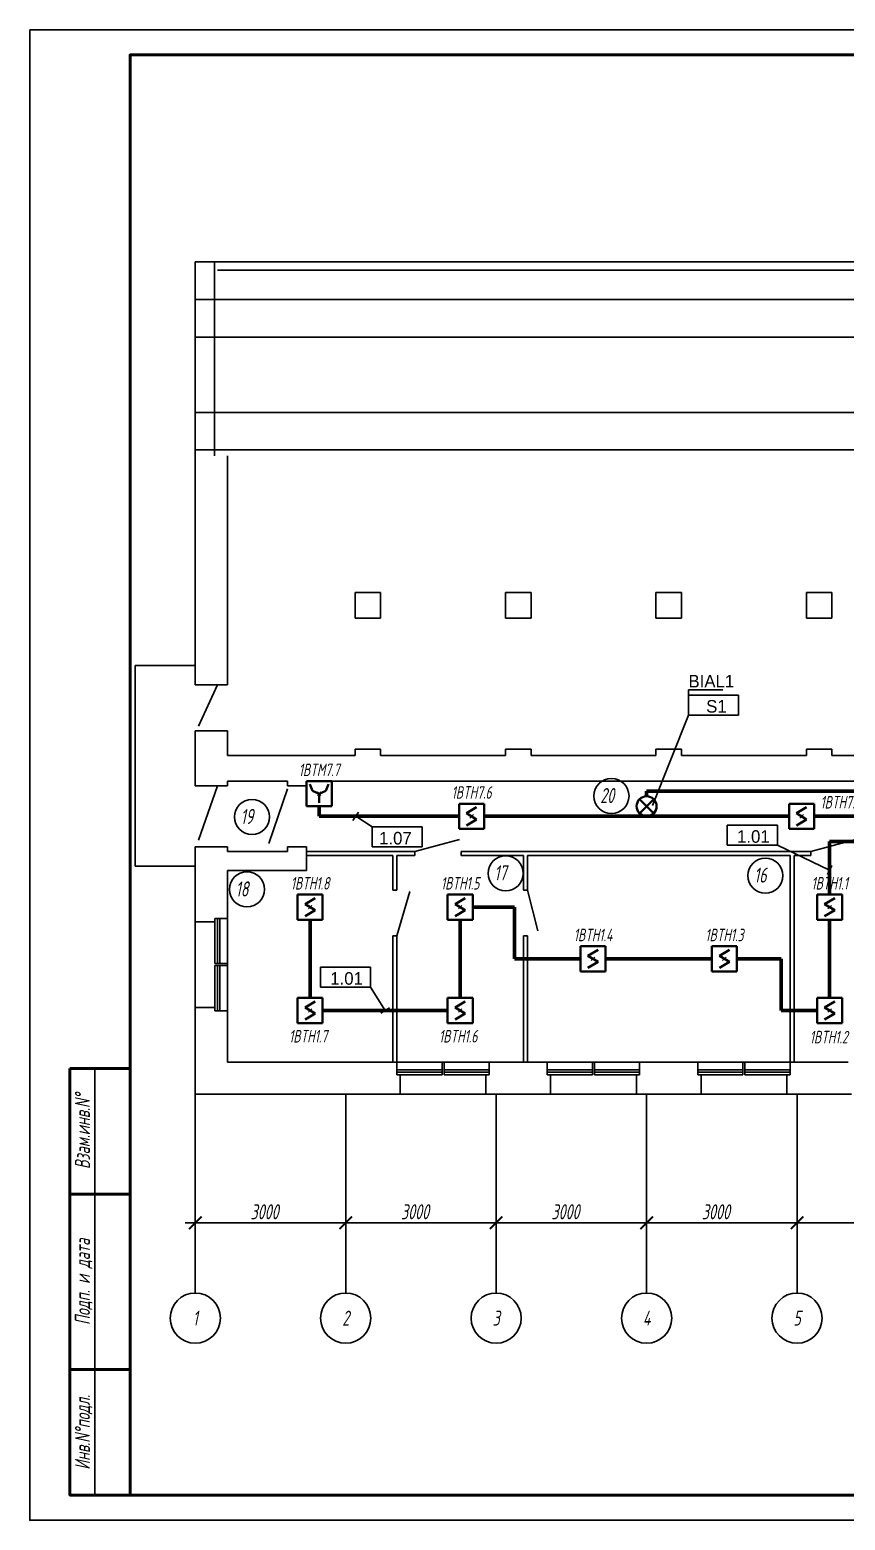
# Model space of a CAD drawing. Extents: x 0 to 1720, y -2086 to 3873.
# Drawn here: x 0 to 162.6, y 0 to 297 of the extents above; entities that cross this region are included whole.
import ezdxf
from ezdxf.enums import TextEntityAlignment as Align

# ---------------------------------------------------------------- set-up
doc = ezdxf.new("R2010")
doc.units = 0
doc.layers.add('EL_DEVICE', color=1, linetype='Continuous', lineweight=40)
doc.layers.add('EL_KABLE', color=9, linetype='Continuous', lineweight=60)
for name, color, linetype in [('EL_DEVICE_NAME', 7, 'Continuous'), ('FORMAT', 134, 'Continuous'), ('OSI', 5, 'Continuous'), ('PLAN', 2, 'Continuous'), ('SYS_PIN', 7, 'Continuous'), ('TEXT', 4, 'Continuous')]:
    doc.layers.add(name, color=color, linetype=linetype)
doc.styles.add('R2_5', font='romant.shx', dxfattribs={"width": 0.65, "oblique": 12, "height": 2.5})

# ---------------------------------------------------------------- blocks, each defined once
blk = doc.blocks.new('_ArchTick')
at = {"const_width": 0.15}
blk.add_lwpolyline([(-0.5, -0.5), (0.5, 0.5)], dxfattribs=at)
blk = doc.blocks.new('PS_DAT_SMOKE')
at = {"layer": 'EL_DEVICE'}
for p, q in [((-2.5, 2.5), (2.5, 2.5)), ((-2.5, -2.5), (-2.5, 2.5)), ((1.01, 1.81), (-1.01, 0.61)), ((-1.01, 0.61), (1.01, -0.61)), ((2.5, 2.5), (2.5, -2.5)), ((2.5, -2.5), (-2.5, -2.5)), ((1.01, -0.61), (-1.01, -1.81))]:
    blk.add_line(p, q, dxfattribs=at)
blk = doc.blocks.new('CONNECTOR_SQUARE')
at = {"layer": 'SYS_PIN'}
for p, q in [((-0.35, 0.35), (0.35, -0.35)), ((0.35, 0.35), (-0.35, -0.35))]:
    blk.add_line(p, q, dxfattribs=at)
blk = doc.blocks.new('PS_DAT_HAND')
at = {"layer": 'EL_DEVICE'}
for p, q in [((-2.5, 2.5), (2.5, 2.5)), ((-2.5, -2.5), (-2.5, 2.5)), ((-1.88, 1.88), (-1.33, 0.55)), ((-1.33, 0.55), (0, 0)), ((1.33, 0.55), (0, 0)), ((0, 0), (0, -1.81)), ((1.88, 1.88), (1.33, 0.55)), ((2.5, 2.5), (2.5, -2.5)), ((2.5, -2.5), (-2.5, -2.5))]:
    blk.add_line(p, q, dxfattribs=at)
blk = doc.blocks.new('PS_BIAL')
at = {"layer": 'EL_DEVICE'}
for p, q in [((-1.41, 1.41), (1.41, -1.41)), ((1.41, 1.41), (-1.41, -1.41))]:
    blk.add_line(p, q, dxfattribs=at)
blk.add_circle((0, 0), 2, dxfattribs=at)

msp = doc.modelspace()

# ---------------------------------------------------------------- linework, layer by layer
for p, q in [((131.35, 165.44), (131.35, 164.44)), ((131.35, 165.44), (138.21, 165.44)), ((131.35, 164.44), (141.35, 164.44)), ((131.35, 164.44), (131.35, 160.44)), ((141.35, 164.44), (141.35, 160.44)), ((124.18, 142.42), (131.35, 160.44)), ((131.35, 160.44), (141.35, 160.44)), ((65.54, 141.11), (64.45, 139.43)), ((65, 140.27), (68.24, 138.16)), ((124.18, 142.42), (124.18, 142.42)), ((68.24, 138.16), (78.24, 138.16)), ((68.24, 138.16), (68.24, 134.16)), ((78.24, 138.16), (78.24, 134.16)), ((139.07, 138.49), (149.07, 138.49)), ((139.07, 138.49), (139.07, 134.49)), ((149.07, 138.49), (149.07, 134.49)), ((68.24, 134.16), (78.24, 134.16)), ((139.07, 134.49), (149.07, 134.49)), ((159.5, 129.55), (149.07, 134.49)), ((159.07, 128.64), (159.93, 130.45)), ((57.95, 110.21), (67.95, 110.21)), ((57.95, 110.21), (57.95, 106.21)), ((67.95, 110.21), (67.95, 106.21)), ((57.95, 106.21), (67.95, 106.21)), ((70.86, 101.57), (67.95, 106.21)), ((70.01, 101.04), (71.71, 102.1))]:
    msp.add_line(p, q)
at = {"layer": 'EL_KABLE'}
for p, q in [((1183.2, 145.27), (123, 145.27)), ((123, 145.27), (123, 144.27)), ((57.7, 140.27), (57.7, 142.27)), ((85.6, 140.27), (57.7, 140.27)), ((151.4, 140.27), (90.6, 140.27)), ((200.04, 140.27), (156.4, 140.27)), ((1157, 135.27), (159.5, 135.27)), ((159.5, 135.27), (159.5, 124.67)), ((96.65, 122.17), (88.32, 122.17)), ((96.65, 111.87), (96.65, 122.17)), ((55.9, 104.07), (55.9, 119.67)), ((85.82, 119.67), (85.82, 104.07)), ((159.5, 119.67), (159.5, 104.07)), ((109.82, 111.87), (96.65, 111.87)), ((136.01, 111.87), (114.82, 111.87)), ((149.82, 111.87), (141.01, 111.87)), ((149.82, 101.57), (149.82, 111.87)), ((83.32, 101.57), (58.4, 101.57)), ((157, 101.57), (149.82, 101.57))]:
    msp.add_line(p, q, dxfattribs=at)
at = {"layer": 'FORMAT'}
msp.add_line((13, 90), (13, 5), dxfattribs=at)
at = {"layer": 'FORMAT', "lineweight": 50}
for p, q in [((20, 65), (8, 65)), ((20, 30), (8, 30))]:
    msp.add_line(p, q, dxfattribs=at)
at = {"layer": 'FORMAT'}
msp.add_lwpolyline([(0, 297), (1720.39, 297), (1720.39, 0), (0, 0)], close=True, dxfattribs=at)
at = {"layer": 'FORMAT', "lineweight": 50}
for points in [[(20, 5), (20, 292), (1715.39, 292), (1715.39, 5)], [(8, 90), (20, 90), (20, 5), (8, 5)]]:
    msp.add_lwpolyline(points, close=True, dxfattribs=at)
at = {"layer": 'OSI'}
for p, q in [((33, 84.87), (33, 45.27)), ((63, 84.87), (63, 45.27)), ((93, 84.87), (93, 45.27)), ((123, 84.87), (123, 45.27)), ((153, 84.87), (153, 45.27)), ((153, 84.25), (153, 58.02)), ((153, 84.25), (153, 58.02)), ((33, 74.65), (33, 58.02)), ((63, 74.65), (63, 58.02)), ((63, 74.02), (63, 58.02)), ((93, 74.02), (93, 58.02)), ((93, 73.4), (93, 58.02)), ((123, 73.4), (123, 58.02)), ((123, 72.77), (123, 58.02)), ((31, 59.27), (65, 59.27)), ((61, 59.27), (95, 59.27)), ((91, 59.27), (125, 59.27)), ((121, 59.27), (155, 59.27)), ((151, 59.27), (185, 59.27))]:
    msp.add_line(p, q, dxfattribs=at)
at = {"layer": 'OSI', "lineweight": 25}
msp.add_line((63, 45.27), (63, 60.52), dxfattribs=at)
for centre in [(33, 40.27), (63, 40.27), (93, 40.27), (123, 40.27), (153, 40.27)]:
    msp.add_circle(centre, 5, dxfattribs=at)
at = {"layer": 'PLAN'}
for p, q in [((33, 250.77), (1460.2, 250.77)), ((33, 166.47), (33, 250.77)), ((36.8, 250.77), (36.8, 212.11)), ((37.4, 249.07), (1380.89, 249.07)), ((33, 243.27), (209.7, 243.27)), ((33, 235.77), (209.7, 235.77)), ((33, 220.77), (209.7, 220.77)), ((33, 213.27), (209.7, 213.27)), ((39.4, 166.47), (39.4, 212.11)), ((64.85, 184.87), (69.95, 184.87)), ((64.85, 179.77), (64.85, 184.87)), ((69.95, 184.87), (69.95, 179.77)), ((94.85, 184.87), (99.95, 184.87)), ((94.85, 179.77), (94.85, 184.87)), ((99.95, 184.87), (99.95, 179.77)), ((124.85, 184.87), (129.95, 184.87)), ((124.85, 179.77), (124.85, 184.87)), ((129.95, 184.87), (129.95, 179.77)), ((154.85, 184.87), (159.95, 184.87)), ((154.85, 179.77), (154.85, 184.87)), ((159.95, 184.87), (159.95, 179.77)), ((64.85, 179.77), (69.95, 179.77)), ((94.85, 179.77), (99.95, 179.77)), ((124.85, 179.77), (129.95, 179.77)), ((154.85, 179.77), (159.95, 179.77)), ((21, 130.32), (21, 170.32)), ((21, 170.32), (33, 170.32)), ((33, 166.47), (39.4, 166.47)), ((37.4, 166.47), (33.66, 158.21)), ((33, 146.37), (33, 157.27)), ((33, 157.27), (39.4, 157.27)), ((39.4, 152.37), (39.4, 157.27)), ((64.85, 152.37), (39.4, 152.37)), ((64.85, 152.37), (64.85, 153.67)), ((64.85, 153.67), (69.95, 153.67)), ((69.95, 153.67), (69.95, 152.37)), ((94.85, 152.37), (69.95, 152.37)), ((94.85, 152.37), (94.85, 153.67)), ((94.85, 153.67), (99.95, 153.67)), ((99.95, 153.67), (99.95, 152.37)), ((124.85, 152.37), (99.95, 152.37)), ((124.85, 152.37), (124.85, 153.67)), ((124.85, 153.67), (129.95, 153.67)), ((129.95, 153.67), (129.95, 152.37)), ((154.85, 152.37), (129.95, 152.37)), ((154.85, 152.37), (154.85, 153.67)), ((154.85, 153.67), (159.95, 153.67)), ((159.95, 153.67), (159.95, 152.37)), ((184.85, 152.37), (159.95, 152.37)), ((33, 146.37), (39.4, 146.37)), ((37.4, 146.37), (33.66, 135.53)), ((37.4, 146.37), (33.66, 135.53)), ((39.4, 146.37), (39.4, 147.27)), ((51.4, 147.27), (39.4, 147.27)), ((39.4, 146.37), (39.4, 147.27)), ((51.4, 147.27), (39.4, 147.27)), ((51.4, 145.72), (47.66, 134.88)), ((51.4, 145.72), (47.66, 134.88)), ((51.4, 147.27), (51.4, 146.37)), ((51.4, 146.37), (55.2, 146.37)), ((246.15, 147.27), (55.2, 147.27)), ((55.2, 147.27), (55.2, 146.37)), ((33, 119.27), (33, 134.17)), ((33, 134.17), (39.4, 134.17)), ((39.4, 133.27), (39.4, 134.17)), ((39.4, 133.27), (39.4, 134.17)), ((51.4, 134.17), (51.4, 133.27)), ((51.4, 134.17), (55.2, 134.17)), ((55.2, 134.17), (55.2, 129.47)), ((85.68, 135.63), (76.8, 133.27)), ((164.65, 135.63), (155.77, 133.27)), ((51.4, 133.27), (39.4, 133.27)), ((76.8, 133.27), (55.2, 133.27)), ((72.4, 132.47), (55.2, 132.47)), ((72.4, 125.58), (72.4, 132.47)), ((76.8, 132.47), (73.2, 132.47)), ((73.2, 125.58), (73.2, 132.47)), ((76.8, 132.47), (76.8, 133.27)), ((146, 133.27), (86, 133.27)), ((86, 132.47), (86, 133.27)), ((98.43, 132.47), (86, 132.47)), ((98.43, 125.58), (98.43, 132.47)), ((99.23, 125.58), (99.23, 132.47)), ((151.6, 132.47), (99.23, 132.47)), ((155.77, 133.27), (146, 133.27)), ((151.6, 91.27), (151.6, 132.47)), ((155.77, 132.47), (152.4, 132.47)), ((152.4, 91.27), (152.4, 132.47)), ((155.77, 133.27), (155.77, 132.47)), ((21, 130.32), (33, 130.32)), ((39.4, 119.92), (39.4, 129.47)), ((55.2, 129.47), (39.4, 129.47)), ((72.4, 125.58), (73.2, 125.58)), ((73.2, 116.48), (75.77, 125.28)), ((98.43, 125.58), (99.23, 125.58)), ((99.23, 125.58), (101.34, 117.46)), ((33, 119.27), (36.9, 119.27)), ((33, 102.17), (33, 119.27)), ((36.9, 119.27), (36.9, 119.92)), ((36.9, 119.92), (39.4, 119.92)), ((36.9, 119.27), (36.9, 110.92)), ((37.4, 119.92), (37.4, 110.92)), ((37.9, 119.92), (37.9, 110.92)), ((39.4, 101.52), (39.4, 119.92)), ((72.4, 91.27), (72.4, 116.48)), ((72.4, 116.48), (73.2, 116.48)), ((73.2, 91.27), (73.2, 116.48)), ((98.43, 91.27), (98.43, 116.48)), ((98.43, 116.48), (99.23, 116.48)), ((99.23, 91.27), (99.23, 116.48)), ((39.4, 110.92), (36.9, 110.92)), ((36.9, 110.52), (36.9, 102.17)), ((39.4, 110.52), (36.9, 110.52)), ((37.4, 110.52), (37.4, 101.52)), ((37.9, 110.52), (37.9, 101.52)), ((33, 84.87), (33, 102.17)), ((33, 102.17), (36.9, 102.17)), ((36.9, 102.17), (36.9, 101.52)), ((36.9, 101.52), (39.4, 101.52)), ((39.4, 91.27), (39.4, 101.52)), ((39.4, 91.27), (73.2, 91.27)), ((73.2, 88.77), (73.2, 91.27)), ((73.2, 91.27), (91.6, 91.27)), ((82.2, 89.77), (73.2, 89.77)), ((82.2, 89.27), (73.2, 89.27)), ((82.2, 91.27), (82.2, 88.77)), ((82.6, 91.27), (82.6, 88.77)), ((91.6, 89.77), (82.6, 89.77)), ((91.6, 89.27), (82.6, 89.27)), ((91.6, 91.27), (103.2, 91.27)), ((91.6, 88.77), (91.6, 91.27)), ((103.2, 88.77), (103.2, 91.27)), ((103.2, 91.27), (121.6, 91.27)), ((112.2, 89.77), (103.2, 89.77)), ((112.2, 89.27), (103.2, 89.27)), ((112.2, 91.27), (112.2, 88.77)), ((112.6, 91.27), (112.6, 88.77)), ((121.6, 89.77), (112.6, 89.77)), ((121.6, 89.27), (112.6, 89.27)), ((121.6, 91.27), (133.2, 91.27)), ((121.6, 88.77), (121.6, 91.27)), ((133.2, 88.77), (133.2, 91.27)), ((133.2, 91.27), (151.6, 91.27)), ((142.2, 89.77), (133.2, 89.77)), ((142.2, 89.27), (133.2, 89.27)), ((142.2, 91.27), (142.2, 88.77)), ((142.6, 91.27), (142.6, 88.77)), ((151.6, 89.77), (142.6, 89.77)), ((151.6, 89.27), (142.6, 89.27)), ((151.6, 91.27), (163.2, 91.27)), ((151.6, 88.77), (151.6, 91.27)), ((73.85, 88.77), (73.2, 88.77)), ((73.85, 84.87), (73.85, 88.77)), ((82.2, 88.77), (73.85, 88.77)), ((90.95, 88.77), (82.6, 88.77)), ((90.95, 84.87), (90.95, 88.77)), ((90.95, 88.77), (91.6, 88.77)), ((103.85, 88.77), (103.2, 88.77)), ((103.85, 84.87), (103.85, 88.77)), ((112.2, 88.77), (103.85, 88.77)), ((120.95, 88.77), (112.6, 88.77)), ((120.95, 84.87), (120.95, 88.77)), ((120.95, 88.77), (121.6, 88.77)), ((133.85, 88.77), (133.2, 88.77)), ((133.85, 84.87), (133.85, 88.77)), ((142.2, 88.77), (133.85, 88.77)), ((150.95, 88.77), (142.6, 88.77)), ((150.95, 84.87), (150.95, 88.77)), ((150.95, 88.77), (151.6, 88.77)), ((73.85, 84.87), (33, 84.87)), ((73.85, 84.87), (90.95, 84.87)), ((103.85, 84.87), (90.95, 84.87)), ((103.85, 84.87), (120.95, 84.87)), ((133.85, 84.87), (120.95, 84.87)), ((133.85, 84.87), (150.95, 84.87)), ((163.85, 84.87), (150.95, 84.87))]:
    msp.add_line(p, q, dxfattribs=at)
for centre in [(115.99, 144.31), (44.3, 140.15), (94.88, 128.9), (146.69, 128.45), (43.3, 125.7)]:
    msp.add_circle(centre, 3.5, dxfattribs=at)

# ---------------------------------------------------------------- block references
for name, p in [('PS_DAT_HAND', (57.7, 144.77)), ('CONNECTOR_SQUARE', (57.7, 144.77)), ('PS_DAT_SMOKE', (88.1, 140.27)), ('PS_BIAL', (123, 142.27)), ('CONNECTOR_SQUARE', (123, 142.27)), ('PS_DAT_SMOKE', (153.9, 140.27)), ('CONNECTOR_SQUARE', (88.1, 140.27)), ('CONNECTOR_SQUARE', (153.9, 140.27)), ('PS_DAT_SMOKE', (55.9, 122.17)), ('CONNECTOR_SQUARE', (55.9, 122.17)), ('PS_DAT_SMOKE', (85.82, 122.17)), ('CONNECTOR_SQUARE', (85.82, 122.17)), ('PS_DAT_SMOKE', (159.5, 122.17)), ('CONNECTOR_SQUARE', (159.5, 122.17)), ('PS_DAT_SMOKE', (112.32, 111.87)), ('PS_DAT_SMOKE', (138.51, 111.87)), ('CONNECTOR_SQUARE', (112.32, 111.87)), ('CONNECTOR_SQUARE', (138.51, 111.87)), ('PS_DAT_SMOKE', (55.9, 101.57)), ('PS_DAT_SMOKE', (85.82, 101.57)), ('PS_DAT_SMOKE', (159.5, 101.57)), ('CONNECTOR_SQUARE', (55.9, 101.57)), ('CONNECTOR_SQUARE', (85.82, 101.57)), ('CONNECTOR_SQUARE', (159.5, 101.57))]:
    msp.add_blockref(name, p)
at = {"layer": 'OSI', "xscale": 2.5, "yscale": 2.5, "zscale": 2.5, "rotation": 180}
for p in [(33, 59.27), (63, 59.27), (93, 59.27), (123, 59.27), (153, 59.27)]:
    msp.add_blockref('_ArchTick', p, dxfattribs=at)
at = {"layer": 'OSI', "xscale": 2.5, "yscale": 2.5, "zscale": 2.5}
for p in [(63, 59.27), (93, 59.27), (123, 59.27), (153, 59.27)]:
    msp.add_blockref('_ArchTick', p, dxfattribs=at)

# ---------------------------------------------------------------- texts
for s, p in [('BIAL1', (131.35, 165.94)), ('S1', (134.87, 160.94)), ('1.07', (69.66, 134.66)), ('1.01', (141.03, 134.99)), ('1.01', (59.92, 106.71))]:
    msp.add_text(s, height=2.5).set_placement(p)
at = {"layer": 'EL_DEVICE_NAME', "style": 'R2_5', "oblique": 12, "width": 0.65}
for s, p in [('1BTM7.7', (57.7, 148.27)), ('1BTH7.6', (88.1, 143.77)), ('1BTH7.5', (161.66, 141.82)), ('1BTH1.8', (55.9, 125.67)), ('1BTH1.5', (85.82, 125.67)), ('1BTH1.1', (159.5, 125.67)), ('1BTH1.4', (112.32, 115.37)), ('1BTH1.3', (138.51, 115.37)), ('1BTH1.7', (55.51, 95.19)), ('1BTH1.6', (85.43, 95.19)), ('1BTH1.2', (159.32, 95.02))]:
    msp.add_text(s, height=2.5, dxfattribs=at).set_placement(p, align=Align.CENTER)
at = {"layer": 'OSI', "style": 'R2_5', "oblique": 12, "width": 0.65}
for p in [(44.01, 59.96), (74.01, 59.96), (104.01, 59.96), (134.01, 59.96)]:
    msp.add_text('3000', height=3, dxfattribs=at).set_placement(p)
at = {"layer": 'OSI', "lineweight": 25, "style": 'R2_5', "oblique": 12, "width": 0.65}
for s, p in [('1', (33, 40.27)), ('2', (63, 40.27)), ('3', (93, 40.27)), ('4', (123, 40.27)), ('5', (153, 40.27))]:
    msp.add_text(s, height=3, dxfattribs=at).set_placement(p, align=Align.MIDDLE_CENTER)
at = {"layer": 'PLAN', "style": 'R2_5', "oblique": 12, "width": 0.65}
for s, p in [('20', (113.75, 142.9)), ('19', (42.06, 138.74)), ('17', (92.63, 127.5)), ('16', (144.44, 127.05)), ('18', (41.05, 124.29))]:
    msp.add_text(s, height=3, dxfattribs=at).set_placement(p)
at = {"layer": 'TEXT', "style": 'R2_5', "oblique": 12, "width": 0.65}
for s, p in [('Взам.инв.N%%d', (10.5, 77.5)), ('Подп. и дата', (10.5, 47.5)), ('Инв.N%%dподл.', (10.5, 17.5))]:
    msp.add_text(s, height=3, rotation=90, dxfattribs=at).set_placement(p, align=Align.MIDDLE_CENTER)

doc.saveas('drawing.dxf')
